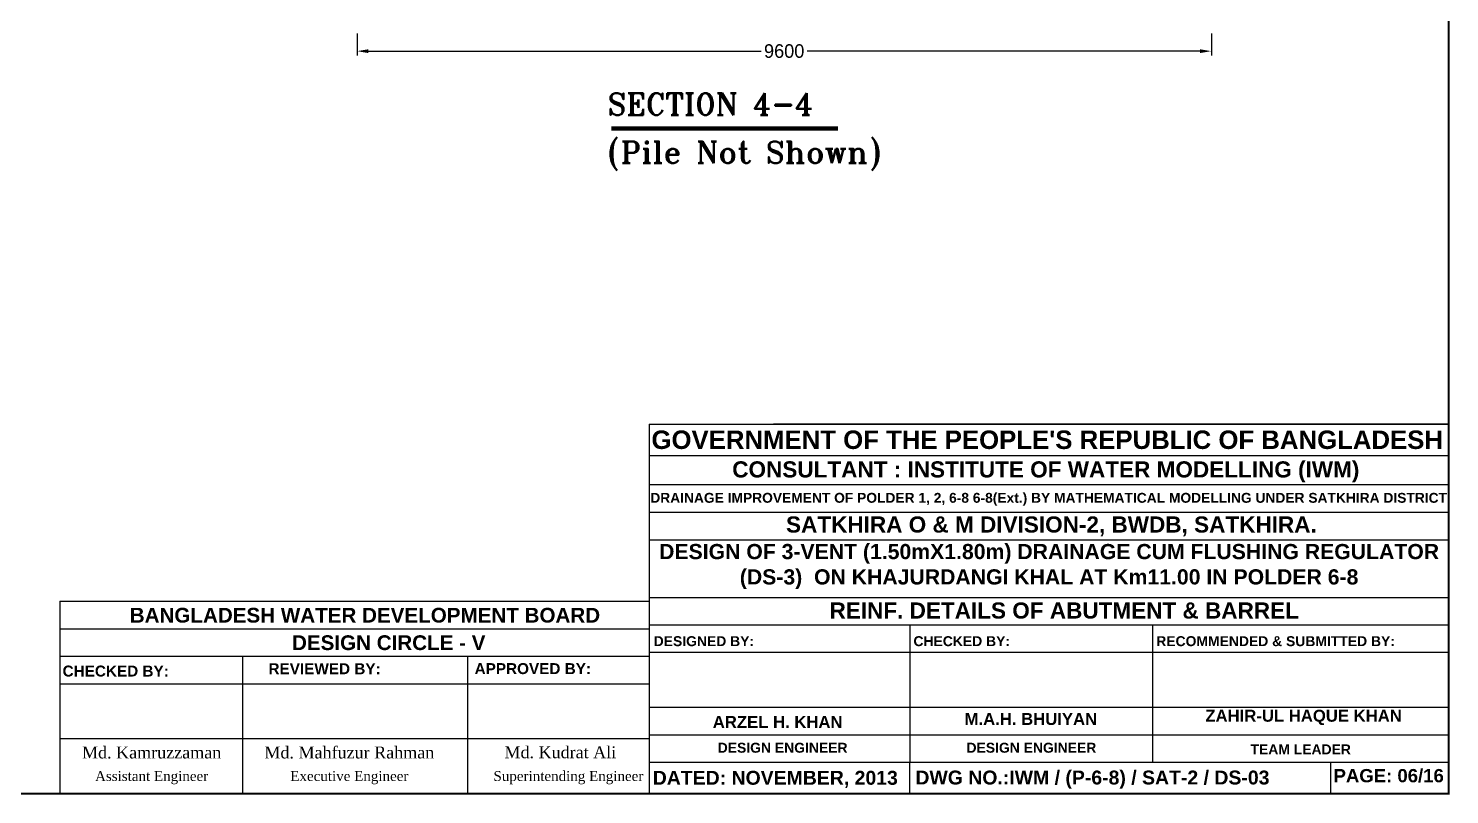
# Model space of a CAD drawing. Extents: x -377620 to 406987, y -326460 to -226264.
# Drawn here: x 50900 to 82320, y -269412 to -252482 of the extents above; entities that cross this region are included whole.
import ezdxf

# ---------------------------------------------------------------- set-up
doc = ezdxf.new("R2010")
doc.units = 0
doc.header["$LTSCALE"] = 300
doc.header["$MEASUREMENT"] = 0
doc.layers.get('DEFPOINTS').update_dxf_attribs({"linetype": 'CONTINUOUS'})
doc.layers.add('Left Bank Profile', color=7, linetype='CONTINUOUS', lineweight=25)
doc.layers.add('LINE', color=7, linetype='CONTINUOUS')
doc.styles.add('BIG', font='ROMANT.SHX')
doc.dimstyles.new('3', dxfattribs={"dimtxt": 225, "dimasz": 350, "dimexe": 100, "dimexo": 25, "dimgap": 9, "dimtad": 0, "dimdec": 0, "dimzin": 0, "dimdsep": 46, "dimtxsty": 'Standard', "dimcen": 0, "dimclrd": 5, "dimclre": 6, "dimclrt": 256, "dimadec": 0, "dimazin": 0, "dimtfac": 1, "dimtdec": 0, "dimtofl": 0, "dimtmove": 2, "dimatfit": 3, "dimfxl": 1, "dimtolj": 1, "dimtzin": 0, "dimarcsym": 0})

# ---------------------------------------------------------------- blocks, each defined once
blk = doc.blocks.new('*D378')
at = {"layer": 'DEFPOINTS', "color": 0}
for p in [(58165, -252566), (77053, -252566), (77053, -252984)]:
    blk.add_point(p, dxfattribs=at)
at = {"layer": 'LINE', "color": 7, "lineweight": -2}
for p, q in [((58165, -252591), (58165, -253084)), ((77053, -252591), (77053, -253084)), ((58415, -252984), (67100, -252984)), ((76803, -252984), (68118, -252984))]:
    blk.add_line(p, q, dxfattribs=at)
at = {"layer": 'LINE', "color": 7}
for points in [[(58415, -252943), (58415, -253026), (58165, -252984)], [(76803, -252943), (76803, -253026), (77053, -252984)]]:
    blk.add_solid(points, dxfattribs=at)
at = {"layer": 'LINE', "color": 7, "insert": (67609, -252984), "char_height": 300, "attachment_point": 5}
blk.add_mtext('\\A1;9600', dxfattribs=at)

msp = doc.modelspace()

# ---------------------------------------------------------------- linework, layer by layer
at = {"layer": 'LINE', "color": 7}
for p in [(82298.8292, -261223.8903), (51505.8576, -269390.8367)]:
    msp.add_line(p, (82298.8292, -269390.8367), dxfattribs=at)
at = {"layer": 'LINE', "color": 7, "lineweight": 40, "const_width": 42.8247}
msp.add_lwpolyline([(21793.6292, -269390.8367), (82298.8292, -269390.8367), (82298.8292, -226605.0167), (21793.6292, -226605.0167)], close=True, dxfattribs=at)
at = {"layer": 'LINE', "color": 7, "const_width": 96}
msp.add_lwpolyline([(63784.8394, -254692.8069), (68796.816, -254692.8069)], dxfattribs=at)
at = {"layer": 'LINE', "color": 7}
for points in [[(64626.4295, -261223.8903), (82298.8292, -261223.8903)], [(64626.4295, -261223.8903), (64626.4295, -269390.8367)], [(82298.8292, -261223.8903), (67374.8647, -261223.8903)], [(82298.8292, -261223.8903), (67374.8647, -261223.8903)], [(64626.4295, -261920.9249), (82298.8292, -261920.9249)], [(64626.4295, -262563.2585), (82298.8292, -262563.2585)], [(64626.4295, -263170.2032), (82298.8292, -263170.2032)], [(64626.4295, -263785.4464), (82298.8292, -263785.4464)], [(51595.9545, -265142.2233), (64626.4295, -265142.2233)], [(51595.9545, -265142.2233), (51595.9545, -269390.8367)], [(64626.4295, -265054.8073), (82298.8292, -265054.8073)], [(51595.9545, -265749.168), (64626.4295, -265749.168)], [(64626.4295, -265661.7521), (82298.8292, -265661.7521)], [(70389.4213, -265661.7521), (70389.4213, -268696.476)], [(75753.4213, -265661.7521), (75753.4213, -268696.476)], [(51595.9545, -266356.1128), (64626.4295, -266356.1128)], [(55636.4844, -266365.1128), (55636.4844, -269399.8367)], [(60613.4124, -269390.8367), (60613.4124, -266356.1128)], [(64626.4295, -266268.6968), (82298.8292, -266268.6968)], [(51595.9545, -266963.0576), (64626.4295, -266963.0576)], [(64626.4295, -267482.5864), (82298.8292, -267482.5864)], [(51595.9545, -268176.9472), (64626.4295, -268176.9472)], [(64626.4295, -268089.5312), (82298.8292, -268089.5312)], [(64626.4295, -268696.476), (82298.8292, -268696.476)], [(70389.4213, -269390.8367), (70389.4213, -268696.476)], [(79694.3741, -269390.8367), (79694.3741, -268696.476)]]:
    msp.add_lwpolyline(points, dxfattribs=at)

# ---------------------------------------------------------------- texts
at = {"layer": 'Left Bank Profile', "attachment_point": 8}
for s, insert, char_height, width in [('{\\fArial|b1|i0|c0|p34;DRAINAGE IMPROVEMENT OF POLDER 1, 2, 6-8 6-8(Ext.) BY MATHEMATICAL MODELLING UNDER SATKHIRA DISTRICT}', (73456.1481, -263029.9036), 218.2440533, 18353.970731), ('{\\fArial|b1|i0|c0|p34;ARZEL H. KHAN}', (67464.447, -267939.7947), 264.093644, 27152.56831)]:
    msp.add_mtext(s, dxfattribs=dict(at, insert=insert, char_height=char_height, width=width))
at = {"layer": 'LINE', "color": 7, "style": 'BIG'}
for s, p in [('SECTION 4-4', (63708.4382, -254395.4627)), ('(Pile Not Shown)', (63708.4382, -255459.4627))]:
    msp.add_text(s, height=480, dxfattribs=at).set_placement(p)
at = {"layer": 'LINE', "color": 7}
for s, insert, char_height, width, attachment_point in [("{\\fArial|b1|i0|c0|p34;\\H0.8x;GOVERNMENT OF THE PEOPLE'S REPUBLIC OF BANGLADESH}", (73424.6151, -261780.8104), 509.4399, 18855.950215, 8), ('{\\fArial|b1|i0|c0|p34;\\H1.094x;CONSULTANT : INSTITUTE OF WATER MODELLING (IWM)}', (73393.6151, -262512.5357), 326.041536, 18855.950215, 8), ('{\\fArial|b1|i0|c0|p34;SATKHIRA O & M DIVISION-2, BWDB, SATKHIRA.}', (73516.867, -263702.4834), 356.60793, 18855.950215, 8), ('{\\fArial|b1|i0|c0|p34;DESIGN OF 3-VENT (1.50mX1.80m) DRAINAGE CUM FLUSHING REGULATOR  (DS-3)  ON KHAJURDANGI KHAL AT Km11.00 IN POLDER 6-8}', (73466.2306, -264870.9051), 335.636531, 17395.981535, 8), ('{\\fArial|b1|i0|c0|p34;REINF. DETAILS OF ABUTMENT & BARREL}', (73800.1184, -265528.0744), 356.60793, 18855.950215, 8), ('{\\fArial|b1|i0|c0|p34;BANGLADESH WATER DEVELOPMENT BOARD}', (58340.3065, -265616.6661), 326.041536, 18855.950215, 8), ('{\\fArial|b1|i0|c0|p34;DESIGN CIRCLE - V}', (58866.3065, -266223.6109), 326.041536, 18855.950215, 8), ('{\\fArial|b1|i0|c0|p34;DESIGNED BY:}', (65833.7764, -266135.6488), 220.078037, 22627.140258, 8), ('{\\fArial|b1|i0|c0|p34;CHECKED BY:}', (71534.7764, -266135.6488), 220.078037, 22627.140258, 8), ('{\\fArial|b1|i0|c0|p34;RECOMMENDED & SUBMITTED BY:}', (78473.7764, -266135.6488), 220.078037, 22627.140258, 8), ('{\\fArial|b1|i0|c0|p34;CHECKED BY:}', (52829.6559, -266807.6431), 242.085841, 24889.854284, 8), ('{\\fArial|b1|i0|c0|p34;REVIEWED BY:}', (57447.7764, -266753.6488), 242.085841, 24889.854284, 8), ('{\\fArial|b1|i0|c0|p34;APPROVED BY:}', (62051.7764, -266753.6488), 242.085841, 24889.854284, 8), ('{\\fArial|b1|i0|c0|p34;M.A.H. BHUIYAN}', (73062.7355, -267877.8374), 264.093644, 27152.56831, 8), ('{\\fArial|b1|i0|c0|p34;ZAHIR-UL HAQUE KHAN}', (79092.7355, -267877.8374), 264.093644, 27152.56831, 8), ('{\\fArial|b1|i0|c0|p34;DESIGN ENGINEER}', (67574.7764, -268490.6488), 220.078037, 22627.140258, 8), ('{\\fArial|b1|i0|c0|p34;DESIGN ENGINEER}', (73074.7764, -268490.6488), 220.078037, 22627.140258, 8), ('{\\fArial|b1|i0|c0|p34;TEAM LEADER}', (79028.7764, -268523.6488), 220.078037, 22627.140258, 8), ('{\\fTimes New Roman|b0|i0|c0|p18;Md. Kamruzzaman}', (53624.6234, -268620.1845), 264.093644, 27152.56831, 8), ('{\\fTimes New Roman|b0|i0|c0|p18;Md. Mahfuzur Rahman}', (57995.6234, -268620.1845), 264.093644, 27152.56831, 8), ('{\\fTimes New Roman|b0|i0|c0|p18;Md. Kudrat Ali}', (62660.7929, -268615.1845), 264.093644, 27152.56831, 8), ('{\\fTimes New Roman|b0|i0|c0|p18;Assistant Engineer}', (53624.6234, -269185.3504), 220.078037, 22627.140258, 8), ('{\\fTimes New Roman|b0|i0|c0|p18;Executive Engineer}', (57995.6234, -269185.3504), 220.078037, 22627.140258, 8), ('{\\fTimes New Roman|b0|i0|c0|p18;Superintending Engineer}', (62838.7889, -269185.3504), 220.078037, 22627.140258, 8), ('{\\fArial|b1|i0|c0|p34;DATED: NOVEMBER, 2013}', (64703.5341, -268887.8804), 307.533087, 31618.758508, 1), ('{\\fArial|b1|i0|c0|p34;DWG NO.:IWM / (P-6-8) / SAT-2 / DS-03}', (70510.3415, -268881.8804), 307.533087, 31309.311232, 1), ('{\\fArial|b1|i0|c0|p34;   PAGE: 06/16}', (79413.2999, -268847.824), 293.437383, 30169.520344, 1)]:
    msp.add_mtext(s, dxfattribs=dict(at, insert=insert, char_height=char_height, width=width, attachment_point=attachment_point))

# ---------------------------------------------------------------- dimensions: what is measured, and where the dimension line sits
dim = msp.add_linear_dim(base=(77052.611, -252984.2013), p1=(58164.611, -252565.7742), p2=(77052.611, -252565.7742), text='9600', dimstyle='3', override={"dimtxt": 300, "dimasz": 250, "dimclrd": 7, "dimclre": 7, "dimclrt": 7}, dxfattribs=at)
dim.commit()
dim.dimension.update_dxf_attribs({"geometry": '*D378', "text_midpoint": (67608.611, -252984.2013)})

doc.saveas('drawing.dxf')
